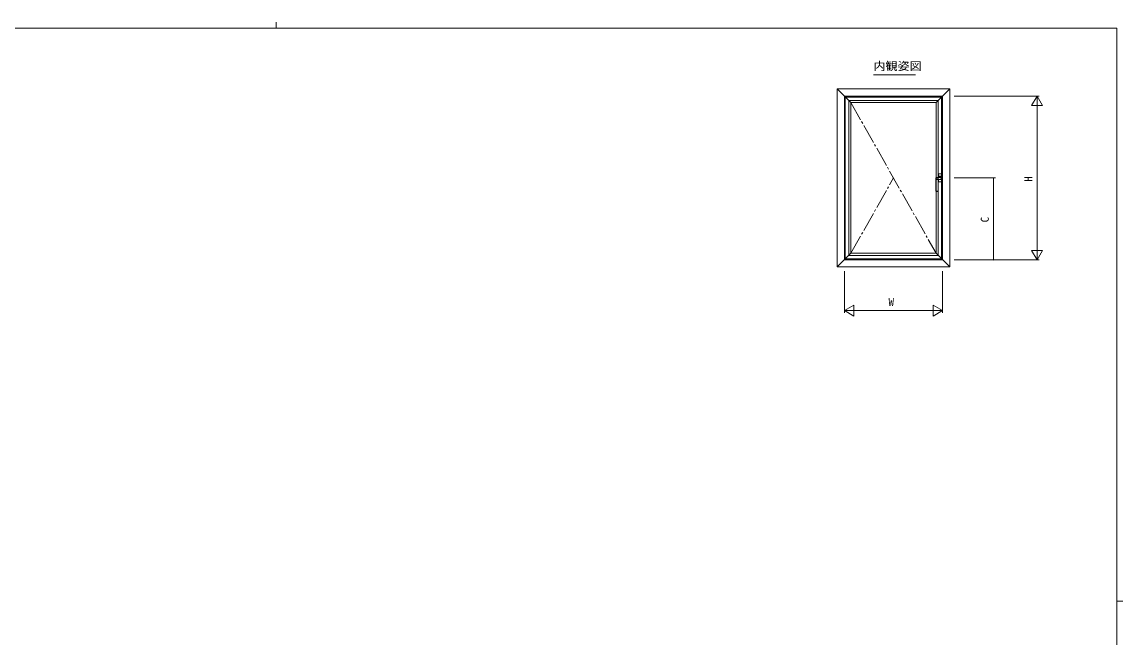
# Model space of a CAD drawing. Units: millimetres on the paper. Extents: x -420 to 373, y -297 to 267.
# Drawn here: x -149 to 355, y -15 to 267 of the extents above; entities that cross this region are included whole.
import ezdxf
from ezdxf.enums import TextEntityAlignment as Align

# ---------------------------------------------------------------- set-up
doc = ezdxf.new("R2010")
doc.units = ezdxf.units.MM
doc.linetypes.add('CHAIN2', pattern=[12, 9, -1, 1, -1])
doc.linetypes.add('DOUBLE_CHAIN2', pattern=[12.8, 9, -1, 0.6, -0.6, 0.6, -1])
for name, color, linetype, lineweight in [('0-1_YKK_ZWAK', 7, 'Continuous', 9), ('0-3_YKK_12', 2, 'Continuous', 9), ('0-4_YKK_D', 6, 'Continuous', 9), ('0-5_YKK_A1', 4, 'Continuous', 9)]:
    doc.layers.add(name, color=color, linetype=linetype, lineweight=lineweight)
doc.layers.add('0-2_USER1', color=3, linetype='Continuous')
doc.styles.add('ＭＳ ゴシック', font='')
doc.styles.get('ＭＳ ゴシック').set_extended_font_data('MS Gothic')

msp = doc.modelspace()

# ---------------------------------------------------------------- linework, layer by layer
at = {"layer": '0-1_YKK_ZWAK'}
for p, q in [((352.3, 264.4), (-417.7, 264.4)), ((-32.686, 267.2), (-32.686, 264.4)), ((352.3, 264.4), (352.3, -260.6)), ((352.3, 1.9), (355.1, 1.9))]:
    msp.add_line(p, q, dxfattribs=at)
at = {"layer": '0-3_YKK_12'}
msp.add_line((240.859, 243.069), (260.059, 243.069), dxfattribs=at)
at = {"layer": '0-4_YKK_D'}
for p, q in [((277.735, 233.291), (316.735, 233.291)), ((315.735, 233.291), (313.235, 228.96)), ((315.735, 233.291), (318.235, 228.96)), ((315.735, 233.291), (315.735, 224.63)), ((313.235, 228.96), (318.235, 228.96)), ((315.735, 163.291), (315.735, 228.291)), ((277.735, 195.791), (296.735, 195.791)), ((295.735, 158.291), (295.735, 195.791)), ((315.735, 158.291), (315.735, 166.951)), ((315.735, 158.291), (313.235, 162.621)), ((318.235, 162.621), (313.235, 162.621)), ((315.735, 158.291), (318.235, 162.621)), ((277.735, 158.291), (296.735, 158.291)), ((277.735, 158.291), (316.735, 158.291)), ((227.485, 153.041), (227.485, 134.041)), ((272.485, 153.041), (272.485, 134.041)), ((227.485, 135.041), (231.815, 137.541)), ((231.815, 132.541), (231.815, 137.541)), ((272.485, 135.041), (268.154, 137.541)), ((268.154, 137.541), (268.154, 132.541)), ((227.485, 135.041), (231.815, 132.541)), ((227.485, 135.041), (236.145, 135.041)), ((232.485, 135.041), (267.485, 135.041)), ((272.485, 135.041), (263.824, 135.041)), ((272.485, 135.041), (268.154, 132.541))]:
    msp.add_line(p, q, dxfattribs=at)
for centre, start, end in [((295.735, 195.791), 90, 270), ((295.735, 195.791), 270, 90), ((295.735, 158.291), 90, 270), ((295.735, 158.291), 270, 90)]:
    msp.add_arc(centre, 0.106, start, end, dxfattribs=at)
at = {"layer": '0-5_YKK_A1'}
for p, q in [((224.235, 236.541), (230.485, 230.291)), ((269.485, 230.291), (275.735, 236.541)), ((270.575, 196.891), (270.575, 197.566)), ((270.575, 196.891), (270.588, 196.891)), ((270.575, 196.741), (270.575, 196.841)), ((270.575, 196.841), (270.588, 196.841)), ((270.575, 196.741), (270.588, 196.741)), ((270.575, 196.566), (270.575, 196.691)), ((270.575, 196.691), (270.588, 196.691)), ((270.649, 197.641), (271.9, 197.641)), ((271.975, 196.891), (271.961, 196.891)), ((271.975, 196.841), (271.961, 196.841)), ((271.975, 196.741), (271.961, 196.741)), ((271.975, 196.691), (271.961, 196.691)), ((271.975, 196.891), (271.975, 197.566)), ((271.975, 196.741), (271.975, 196.841)), ((271.975, 196.566), (271.975, 196.691)), ((269.443, 195.772), (269.443, 195.041)), ((269.443, 195.041), (270.42, 195.041)), ((269.443, 190.832), (269.443, 195.016)), ((269.446, 195.016), (269.443, 195.016)), ((269.443, 195.016), (269.443, 195.016)), ((269.456, 195.018), (269.446, 195.016)), ((269.485, 195.019), (269.485, 195.041)), ((270.393, 195.019), (269.556, 195.019)), ((269.975, 196.048), (270.589, 196.279)), ((270.481, 195.044), (270.468, 195.049)), ((270.481, 195.044), (271.475, 195.216)), ((270.481, 195.044), (270.481, 195.019)), ((270.481, 195.044), (270.481, 195.044)), ((270.485, 195.019), (270.485, 195.044)), ((270.494, 195.79), (270.494, 195.053)), ((270.506, 195.016), (270.506, 190.832)), ((270.506, 195.016), (270.506, 195.016)), ((270.575, 196.566), (270.592, 196.566)), ((270.586, 196.535), (270.575, 196.541)), ((270.575, 196.273), (270.575, 196.541)), ((270.575, 195.041), (270.575, 195.06)), ((270.586, 195.046), (270.575, 195.041)), ((270.575, 195.016), (270.592, 195.016)), ((270.575, 195.016), (270.575, 194.891)), ((270.575, 194.891), (270.588, 194.891)), ((270.575, 194.841), (270.588, 194.841)), ((270.575, 194.841), (270.575, 194.741)), ((270.575, 194.741), (270.588, 194.741)), ((270.575, 194.691), (270.588, 194.691)), ((270.575, 194.691), (270.575, 194.016)), ((270.6, 196.566), (270.6, 196.541)), ((270.617, 196.541), (270.6, 196.541)), ((270.6, 195.016), (270.6, 195.041)), ((270.617, 195.041), (270.6, 195.041)), ((270.617, 196.541), (270.667, 196.541)), ((270.617, 195.041), (270.667, 195.041)), ((270.649, 193.941), (271.9, 193.941)), ((270.661, 196.541), (270.661, 196.54)), ((270.661, 196.54), (270.686, 196.54)), ((270.661, 196.534), (271.888, 196.534)), ((270.661, 195.048), (271.888, 195.048)), ((270.661, 195.041), (270.686, 195.041)), ((270.661, 195.041), (270.661, 195.041)), ((271.882, 196.541), (270.667, 196.541)), ((271.882, 195.041), (270.667, 195.041)), ((270.686, 196.54), (270.686, 196.541)), ((270.686, 196.54), (270.69, 196.538)), ((270.686, 195.041), (270.69, 195.043)), ((270.686, 195.041), (270.686, 195.041)), ((270.755, 196.366), (271.275, 196.366)), ((271.784, 196.536), (270.765, 196.536)), ((271.784, 195.045), (270.765, 195.045)), ((271.85, 196.149), (271.85, 195.419)), ((271.863, 196.54), (271.859, 196.538)), ((271.863, 195.041), (271.859, 195.043)), ((271.863, 196.541), (271.863, 196.54)), ((271.863, 196.54), (271.888, 196.54)), ((271.863, 195.041), (271.888, 195.041)), ((271.863, 195.041), (271.863, 195.041)), ((271.882, 196.566), (271.957, 196.566)), ((271.882, 196.541), (271.932, 196.541)), ((271.882, 195.041), (271.932, 195.041)), ((271.882, 195.016), (271.957, 195.016)), ((271.888, 196.54), (271.89, 196.541)), ((271.888, 196.54), (271.888, 196.541)), ((271.888, 195.041), (271.89, 195.041)), ((271.888, 195.041), (271.888, 195.041)), ((271.957, 196.566), (271.975, 196.566)), ((271.957, 195.016), (271.975, 195.016)), ((271.975, 194.891), (271.961, 194.891)), ((271.975, 194.841), (271.961, 194.841)), ((271.975, 194.741), (271.961, 194.741)), ((271.975, 194.691), (271.961, 194.691)), ((271.975, 195.041), (271.975, 196.541)), ((271.975, 195.016), (271.975, 194.891)), ((271.975, 194.841), (271.975, 194.741)), ((271.975, 194.691), (271.975, 194.016)), ((269.443, 190.832), (269.443, 190.832)), ((269.443, 189.808), (269.443, 190.78)), ((269.443, 190.78), (269.443, 190.78)), ((270.502, 189.779), (270.502, 189.778)), ((270.506, 190.832), (270.506, 190.832)), ((270.506, 190.78), (270.506, 189.808)), ((270.506, 190.78), (270.506, 190.78)), ((224.235, 155.041), (230.485, 161.291)), ((269.485, 161.291), (275.735, 155.041))]:
    msp.add_line(p, q, dxfattribs=at)
at = {"layer": '0-5_YKK_A1', "linetype": 'CHAIN2'}
for p, q in [((230.485, 230.291), (269.485, 161.291)), ((230.485, 161.291), (249.985, 195.791))]:
    msp.add_line(p, q, dxfattribs=at)
at = {"layer": '0-5_YKK_A1', "linetype": 'DOUBLE_CHAIN2'}
for p, q in [((270.595, 196.616), (270.595, 197.566)), ((270.649, 197.624), (271.9, 197.624)), ((271.954, 196.616), (271.954, 197.566)), ((269.506, 195.041), (269.506, 195.633)), ((269.506, 189.87), (269.506, 195.019)), ((269.975, 195.738), (270.443, 195.738)), ((270.494, 195.79), (270.443, 195.738)), ((270.443, 195.045), (270.443, 195.738)), ((270.443, 189.87), (270.443, 195.019)), ((270.493, 195.054), (270.494, 195.053)), ((271.275, 195.975), (270.494, 195.79)), ((270.494, 195.053), (271.472, 195.232)), ((270.595, 194.965), (270.595, 194.016)), ((270.649, 193.957), (271.9, 193.957)), ((271.835, 195.424), (271.835, 196.05)), ((271.954, 194.965), (271.954, 194.016))]:
    msp.add_line(p, q, dxfattribs=at)
at = {"layer": '0-5_YKK_A1'}
for points in [[(224.235, 155.041), (275.735, 155.041), (275.735, 236.541), (224.235, 236.541)], [(227.485, 233.291), (227.485, 158.291), (272.485, 158.291), (272.485, 233.291)], [(227.935, 158.741), (272.035, 158.741), (272.035, 232.841), (227.935, 232.841)]]:
    msp.add_lwpolyline(points, close=True, dxfattribs=at)
for points in [[(275.735, 158.291), (275.735, 236.541), (227.485, 236.541)], [(270.485, 196.239), (270.485, 231.291), (229.485, 231.291), (229.485, 160.291)], [(269.485, 195.838), (269.485, 230.291), (230.485, 230.291), (230.485, 161.291)], [(269.443, 195.772), (269.45, 195.705), (269.456, 195.638)], [(269.556, 195.019), (269.537, 195.019), (269.519, 195.019), (269.502, 195.019), (269.487, 195.019), (269.474, 195.019), (269.465, 195.019), (269.459, 195.018), (269.456, 195.018)], [(269.556, 195.652), (269.762, 195.716), (269.975, 195.738)], [(270.493, 195.018), (270.49, 195.018), (270.484, 195.019), (270.475, 195.019), (270.462, 195.019), (270.447, 195.019), (270.43, 195.019), (270.412, 195.019), (270.393, 195.019)], [(270.417, 195.041), (270.47, 195.05), (270.493, 195.054)], [(270.42, 195.041), (270.454, 195.047), (270.468, 195.049)], [(270.506, 195.016), (270.503, 195.016), (270.493, 195.018)], [(270.661, 196.54), (270.66, 196.541), (270.575, 196.541)], [(270.661, 195.041), (270.66, 195.041), (270.575, 195.041)], [(270.661, 196.534), (270.647, 196.534), (270.633, 196.534), (270.62, 196.534), (270.609, 196.534), (270.6, 196.534), (270.592, 196.534), (270.588, 196.535), (270.586, 196.535)], [(270.661, 195.048), (270.647, 195.048), (270.633, 195.047), (270.62, 195.047), (270.609, 195.047), (270.6, 195.047), (270.592, 195.047), (270.588, 195.047), (270.586, 195.046)], [(270.681, 196.334), (270.644, 196.304), (270.589, 196.279)], [(270.592, 196.566), (270.667, 196.566), (271.882, 196.566)], [(270.592, 195.016), (270.667, 195.016), (271.882, 195.016)], [(270.69, 196.538), (270.692, 196.537), (270.697, 196.537), (270.704, 196.537), (270.713, 196.537), (270.724, 196.537), (270.737, 196.536), (270.751, 196.536), (270.765, 196.536)], [(270.69, 195.043), (270.692, 195.044), (270.697, 195.044), (270.704, 195.044), (270.713, 195.044), (270.724, 195.045), (270.737, 195.045), (270.751, 195.045), (270.765, 195.045)], [(271.275, 195.975), (271.431, 196), (271.584, 196.002)], [(271.584, 195.259), (271.528, 195.244), (271.472, 195.232)], [(271.784, 196.536), (271.798, 196.536), (271.812, 196.536), (271.825, 196.537), (271.836, 196.537), (271.845, 196.537), (271.852, 196.537), (271.857, 196.537), (271.859, 196.538)], [(271.784, 195.045), (271.798, 195.045), (271.812, 195.045), (271.825, 195.045), (271.836, 195.044), (271.845, 195.044), (271.852, 195.044), (271.857, 195.044), (271.859, 195.043)], [(271.835, 196.05), (271.841, 196.111), (271.847, 196.172)], [(271.963, 196.535), (271.961, 196.535), (271.957, 196.534), (271.95, 196.534), (271.94, 196.534), (271.929, 196.534), (271.916, 196.534), (271.903, 196.534), (271.888, 196.534)], [(271.963, 195.046), (271.961, 195.047), (271.957, 195.047), (271.95, 195.047), (271.94, 195.047), (271.929, 195.047), (271.916, 195.047), (271.903, 195.048), (271.888, 195.048)], [(271.963, 196.535), (271.975, 196.541), (271.89, 196.541)], [(271.963, 195.046), (271.975, 195.041), (271.89, 195.041)], [(271.95, 196.566), (271.95, 196.541), (271.932, 196.541)], [(271.95, 195.016), (271.95, 195.041), (271.932, 195.041)], [(229.485, 160.291), (270.485, 160.291), (270.485, 189.741)], [(230.485, 161.291), (269.485, 161.291), (269.485, 189.716)], [(269.443, 190.78), (269.443, 190.783), (269.443, 190.832)], [(269.975, 189.541), (269.955, 189.541), (269.905, 189.544), (269.855, 189.549), (269.809, 189.557), (269.764, 189.568), (269.721, 189.581), (269.678, 189.596), (269.638, 189.613), (269.606, 189.629), (269.575, 189.646), (269.544, 189.666), (269.515, 189.687), (269.489, 189.711), (269.472, 189.731), (269.46, 189.749), (269.451, 189.767), (269.443, 189.808)], [(269.975, 189.541), (269.994, 189.541), (270.044, 189.544), (270.094, 189.549), (270.14, 189.557), (270.185, 189.568), (270.229, 189.581), (270.271, 189.596), (270.311, 189.613), (270.343, 189.629), (270.374, 189.646), (270.405, 189.666), (270.434, 189.687), (270.46, 189.711), (270.477, 189.731), (270.489, 189.749), (270.498, 189.767), (270.506, 189.808)], [(270.506, 190.832), (270.506, 190.821), (270.506, 190.78)]]:
    msp.add_lwpolyline(points, dxfattribs=at)
at = {"layer": '0-5_YKK_A1', "linetype": 'DOUBLE_CHAIN2'}
for points in [[(269.456, 195.638), (269.462, 195.631), (269.476, 195.628), (269.496, 195.631), (269.521, 195.638), (269.551, 195.65), (269.556, 195.652)], [(271.835, 196.05), (271.826, 196.026), (271.805, 196.009), (271.771, 196), (271.727, 195.996), (271.671, 195.997), (271.607, 196), (271.584, 196.002)], [(271.584, 195.259), (271.658, 195.283), (271.723, 195.309), (271.773, 195.332), (271.779, 195.335)]]:
    msp.add_lwpolyline(points, dxfattribs=at)
at = {"layer": '0-5_YKK_A1'}
for centre, radius, start, end in [((270.575, 196.866), 0.025, 90, 270), ((270.575, 196.716), 0.025, 90, 270), ((270.649, 197.566), 0.0749, 89.9857, 180.01428), ((270.243, 196.866), 0.346, 355.8605, 4.13948), ((270.243, 196.716), 0.346, 355.8605, 4.13948), ((271.9, 197.566), 0.0749, 359.9857, 90.01428), ((272.307, 196.866), 0.346, 175.8605, 184.13948), ((272.307, 196.716), 0.346, 175.8605, 184.13948), ((271.975, 196.866), 0.025, 270, 90), ((271.975, 196.716), 0.025, 270, 90), ((269.573, 195.736), 0.135, 116.4919, 164.48589), ((270.008, 195.167), 0.849, 107.88213, 125.69209), ((268.005, 201.753), 6.035, 286.7812, 289.04893), ((270.575, 194.866), 0.025, 90, 270), ((270.575, 194.716), 0.025, 90, 270), ((270.649, 194.016), 0.0749, 179.9857, 270.01428), ((270.243, 194.866), 0.346, 355.8605, 4.13948), ((270.243, 194.716), 0.346, 355.8605, 4.13948), ((270.755, 196.266), 0.1, 90, 137.13098), ((271.275, 195.241), 1.125, 62.39232, 90), ((271.26, 196.32), 1.125, 281.00354, 301.61459), ((271.75, 196.149), 0.1, 0, 62.39232), ((271.75, 195.419), 0.1, 298.51752, 0), ((271.9, 194.016), 0.0749, 269.9857, 0.01428), ((272.307, 194.866), 0.346, 175.8605, 184.13948), ((272.307, 194.716), 0.346, 175.8605, 184.13948), ((271.975, 194.866), 0.025, 270, 90), ((271.975, 194.716), 0.025, 270, 90)]:
    msp.add_arc(centre, radius, start, end, dxfattribs=at)
at = {"layer": '0-5_YKK_A1', "linetype": 'DOUBLE_CHAIN2'}
for centre, radius, start, end in [((271.735, 195.424), 0.1, 296.31184, 0), ((269.606, 189.87), 0.1, 180, 248.95508), ((269.975, 190.826), 1.125, 248.81363, 291.04491), ((270.343, 189.87), 0.1, 291.04491, 0)]:
    msp.add_arc(centre, radius, start, end, dxfattribs=at)

# ---------------------------------------------------------------- texts
at = {"layer": '0-2_USER1', "style": 'ＭＳ ゴシック', "width": 1.1}
msp.add_text('内観姿図', height=3.666, dxfattribs=at).set_placement((240.859, 244.069), align=Align.BOTTOM_LEFT)
at = {"layer": '0-4_YKK_D', "color": 3, "style": 'ＭＳ ゴシック'}
for s, p in [('H', (314.735, 194.066)), ('C', (294.735, 175.447))]:
    msp.add_text(s, height=3.666, rotation=90, dxfattribs=at).set_placement(p, align=Align.BOTTOM_LEFT)
msp.add_text('W', height=3.666, dxfattribs=at).set_placement((247.716, 136.041), align=Align.BOTTOM_LEFT)

doc.saveas('drawing.dxf')
